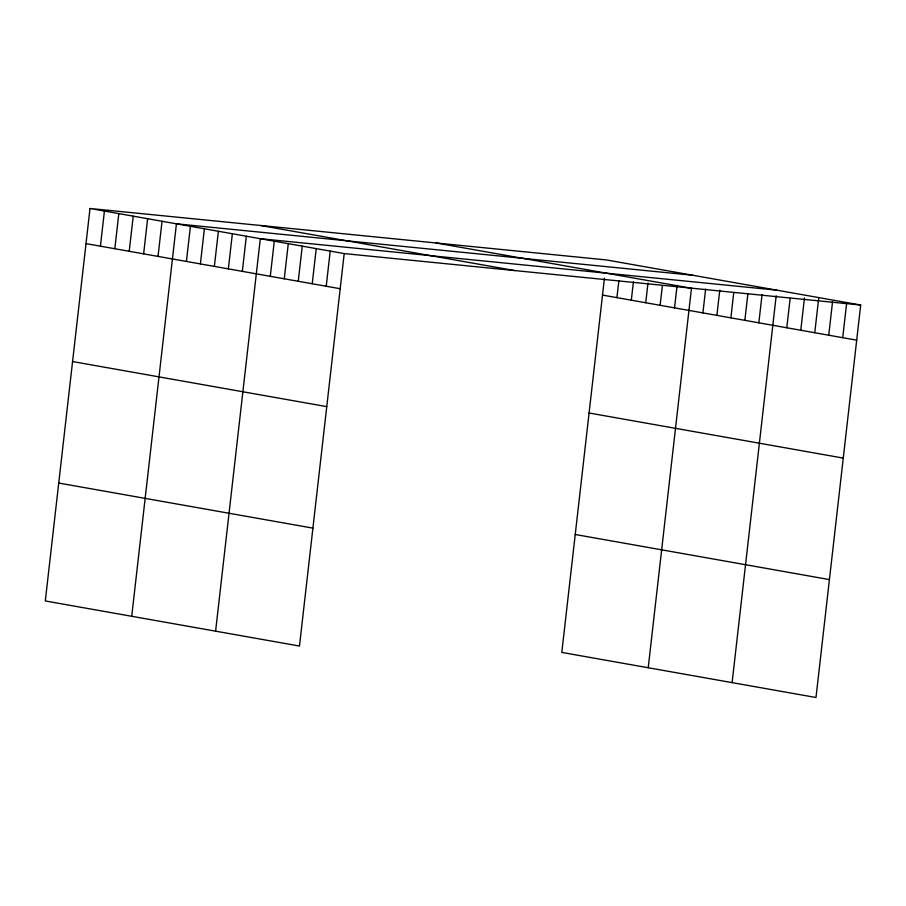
<?xml version="1.0" encoding="UTF-8"?>
<svg xmlns="http://www.w3.org/2000/svg" width="906" height="906" viewBox="0 0 906 906"><rect width="100%" height="100%" fill="white"/><g stroke="black" fill="none" stroke-linecap="round" stroke-linejoin="round"><path stroke-width="1.36" d="M90.011 208.493L45.3 600.961L299.478 646.046L344.201 253.578L90.011 208.493L606.522 259.954L860.7 305.039L815.989 697.507L561.799 652.422L604.438 278.221M100.419 246.183L104.417 211.053M114.824 248.731L118.822 213.601M129.218 251.29L133.227 216.16M143.624 253.85L147.633 218.708M158.029 256.398L162.038 221.268M131.721 616.295L176.432 223.827L692.943 275.277M186.41 261.438L190.419 226.307M200.396 263.918L204.394 228.788M214.371 266.398L218.38 231.268M228.357 268.878L232.355 233.748M242.332 271.358L246.341 236.228M215.605 631.176L260.316 238.708L776.816 290.158M270.294 276.319L274.291 241.177M284.269 278.799L288.278 243.657M298.255 281.279L302.253 246.138M312.23 283.759L316.239 248.618M326.217 286.239L330.214 251.098M616.918 297.632L618.843 280.769M631.323 300.192L633.407 281.925M645.729 302.751L647.971 283.068M660.134 305.299L662.377 285.628M674.54 307.859L677.099 285.367M648.22 667.745L691.505 287.927M702.92 312.887L705.638 289.003M716.895 315.367L719.783 290.079M730.882 317.847L733.758 292.559M744.857 320.328L747.903 293.635M758.843 322.808L762.037 294.71M732.105 682.626L776.182 295.775M786.793 327.768L790.157 298.255M800.779 330.248L804.46 297.927M814.754 332.729L818.764 297.598M828.741 335.209L832.58 301.483M842.716 337.689L846.725 302.559M344.201 253.578L860.7 305.039M436.069 242.967L690.259 288.063M260.464 225.469L514.642 270.566M602.513 295.084L856.702 340.169M86.013 243.623L340.192 288.72M589.081 413L843.26 458.096M72.582 361.551L326.76 406.635M575.242 534.495L829.42 579.591M58.731 483.045L312.91 528.13"/></g></svg>
